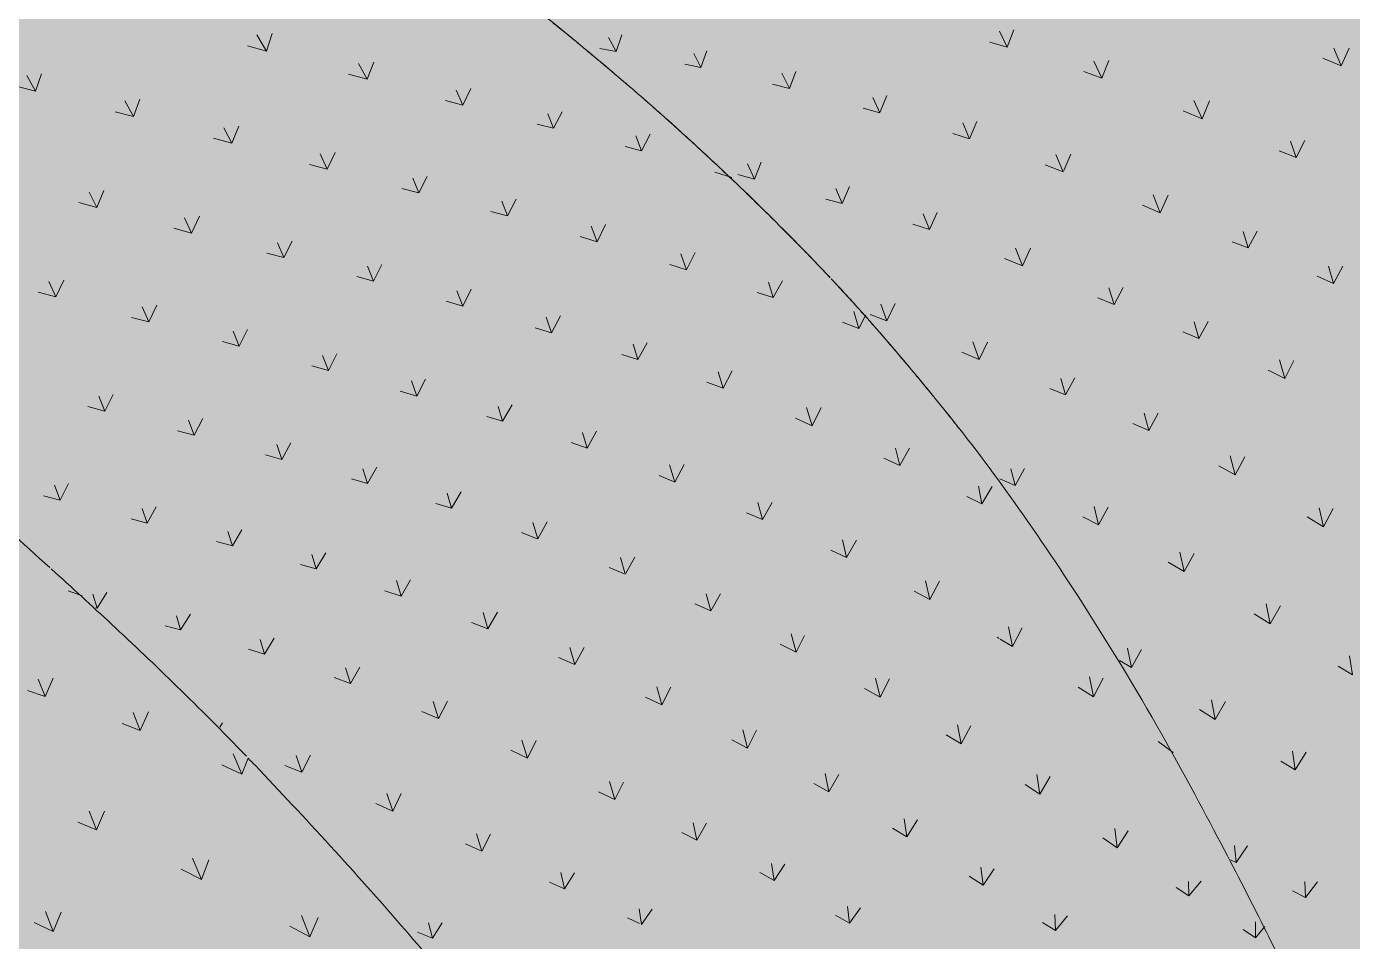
# Model space of a CAD drawing. Header units: millimetres. Extents: x 15878 to 679837, y -72324 to 391440.
# Drawn here: x 452653 to 456126, y 54394 to 56791 of the extents above; entities that cross this region are included whole.
import ezdxf

# ---------------------------------------------------------------- set-up
doc = ezdxf.new("R2010")
doc.units = ezdxf.units.MM
for name, color, linetype, lineweight in [('A-DETL-GENF', 92, 'Continuous', 5), ('A-FLOR', 192, 'Continuous', 5), ('A-FLOR-PATT', 8, 'Continuous', 5)]:
    doc.layers.add(name, color=color, linetype=linetype, lineweight=lineweight)

# ---------------------------------------------------------------- blocks, each defined once
blk = doc.blocks.new('FP_1041-E_V_A_ Plan')
at = {"layer": 'A-FLOR-PATT'}
for p, q in [((105002.3, 55299.5), (104965.3, 55312.3)), ((104904.9, 55036), (104887, 55081)), ((104904.9, 55036), (104926, 55084.1)), ((104904.9, 55036), (104858.7, 55051.4)), ((105154.3, 54947), (105135.9, 54994)), ((105154.3, 54947), (105175.9, 54995.5)), ((105154.3, 54947), (105106.7, 54965.1)), ((105420.1, 54832.2), (105368.3, 54856.6)), ((105420.1, 54832.2), (105397.7, 54885.5)), ((105420.1, 54832.2), (105436.7, 54874.5)), ((105039.2, 54686.6), (105020, 54735.6)), ((105039.2, 54686.6), (105060.6, 54735.8)), ((105039.2, 54686.6), (104990.5, 54706.8)), ((105314.3, 54556.2), (105290.7, 54612)), ((105314.3, 54556.2), (105261, 54583.3)), ((105314.3, 54556.2), (105334.2, 54608.1)), ((104926.3, 54420.6), (104905.5, 54472.5)), ((104926.3, 54420.6), (104947.3, 54470.9)), ((104926.3, 54420.6), (104875.8, 54443.8)), ((105598.3, 54406.4), (105576.8, 54462)), ((105598.3, 54406.4), (105620.4, 54457)), ((105598.3, 54406.4), (105546.1, 54434.1))]:
    blk.add_line(p, q, dxfattribs=at)
blk = doc.blocks.new('FP_1063-E_V_A_ Plan')
at = {"layer": 'A-FLOR-PATT'}
for p, q in [((105485.1, 56725.9), (105460, 56768.5)), ((105485.1, 56725.9), (105500, 56772.1)), ((105485.1, 56725.9), (105434.9, 56739.9)), ((105748.2, 56652.5), (105726.3, 56693.8)), ((105748.2, 56652.5), (105766, 56697.4)), ((104879.9, 56621.6), (104857.1, 56662.1)), ((104879.9, 56621.6), (104895.2, 56667.1)), ((105748.2, 56652.5), (105699.6, 56665.9)), ((104879.9, 56621.6), (104832.4, 56633.4)), ((105999.7, 56584.4), (105981.4, 56623.9)), ((105999.7, 56584.4), (106020.2, 56628)), ((105136.8, 56554.6), (105114, 56595.8)), ((105136.8, 56554.6), (105153.2, 56599.9)), ((105999.7, 56584.4), (105953.5, 56596.6)), ((105136.8, 56554.6), (105088.3, 56567.5)), ((106237.1, 56524.1), (106222.3, 56561.9)), ((106237.1, 56524.1), (106259.9, 56566.7)), ((105393.8, 56484.8), (105372.9, 56525.6)), ((105393.8, 56484.8), (105412.2, 56529.4)), ((106237.1, 56524.1), (106193.6, 56534.9)), ((105393.8, 56484.8), (105345.9, 56497.9)), ((106467.6, 56465), (106452.9, 56504)), ((106467.6, 56465), (106490.1, 56508.7)), ((105644.2, 56417), (105625.8, 56456.7)), ((105644.2, 56417), (105664.6, 56460.7)), ((106467.6, 56465), (106424.2, 56476.7)), ((105644.2, 56417), (105597.9, 56429.4)), ((105883.9, 56354.7), (105868.4, 56393)), ((105883.9, 56354.7), (105906.2, 56397.6)), ((106703.6, 56395), (106659.1, 56408.9)), ((106703.6, 56395), (106703.4, 56395.5)), ((106703.6, 56395), (106703.8, 56395.2)), ((105040, 56316.9), (105020.2, 56357)), ((105040, 56316.9), (105059.1, 56361)), ((105883.9, 56354.7), (105839.8, 56365.9)), ((105040, 56316.9), (104993, 56329.4)), ((106116.3, 56294.5), (106101.4, 56333.5)), ((106116.3, 56294.5), (106138.7, 56338.1)), ((105288.6, 56249.7), (105270.3, 56289.6)), ((105288.6, 56249.7), (105309, 56293.6)), ((106116.3, 56294.5), (106072.8, 56306.1)), ((105288.6, 56249.7), (105242.4, 56262.2)), ((106351.3, 56226.8), (106335.3, 56268)), ((106351.3, 56226.8), (106373, 56271.8)), ((105530.3, 56185.5), (105514.1, 56224.4)), ((105530.3, 56185.5), (105552.1, 56228.8)), ((106351.3, 56226.8), (106307, 56240.2)), ((105530.3, 56185.5), (105485.7, 56197.2)), ((106585.4, 56153.7), (106570.7, 56195.2)), ((106585.4, 56153.7), (106608.2, 56198.5)), ((105764.9, 56124), (105749.7, 56163)), ((105764.9, 56124), (105787.1, 56167.6)), ((106585.4, 56153.7), (106542, 56167.5)), ((104933.1, 56082.5), (104914.9, 56122.4)), ((104933.1, 56082.5), (104953.6, 56126.4)), ((105764.9, 56124), (105721.2, 56135.7)), ((105999.2, 56058.3), (106021.1, 56102.8)), ((106812.1, 56080.5), (106799.8, 56121.3)), ((106812.1, 56080.5), (106836.7, 56124.6)), ((104933.1, 56082.5), (104886.9, 56095)), ((105999.2, 56058.3), (105955.2, 56071)), ((105999.2, 56058.3), (105983.6, 56098.7)), ((106812.1, 56080.5), (106770.2, 56094.2)), ((105176.4, 56016.7), (105159.5, 56056.2)), ((105176.4, 56016.7), (105197.7, 56060.4)), ((107037, 55999.4), (107023.5, 56044.1)), ((107037, 55999.4), (107055.1, 56035.1)), ((105176.4, 56016.7), (105131.2, 56028.8)), ((106231.8, 55988.5), (106188.6, 56001.7)), ((106231.8, 55988.5), (106217.5, 56029.2)), ((106231.8, 55988.5), (106254.9, 56032.8)), ((107037, 55999.4), (106994, 56016.4)), ((105413.3, 55953.5), (105369.3, 55965.3)), ((105413.3, 55953.5), (105397.7, 55992.7)), ((105413.3, 55953.5), (105435.3, 55997.2)), ((105647.3, 55889.3), (105632, 55929.1)), ((105647.3, 55889.3), (105669.5, 55933.4)), ((106457.8, 55918.8), (106416, 55931.7)), ((106457.8, 55918.8), (106445.6, 55958.7)), ((106457.8, 55918.8), (106482.4, 55962.2)), ((105647.3, 55889.3), (105603.5, 55901.6)), ((105878.5, 55822.8), (105864.4, 55862.6)), ((105878.5, 55822.8), (105901.7, 55866.5)), ((106680.9, 55843.5), (106668.1, 55886.2)), ((106680.9, 55843.5), (106705.1, 55888.6)), ((105061.6, 55783.2), (105083.2, 55827)), ((105878.5, 55822.8), (105835.5, 55835.3)), ((106680.9, 55843.5), (106638.5, 55859.1)), ((105061.6, 55783.2), (105017.1, 55795.1)), ((105061.6, 55783.2), (105045.4, 55822.7)), ((106103.6, 55756.5), (106091.5, 55795.6)), ((106103.6, 55756.5), (106128.3, 55799.4)), ((106914.7, 55745.1), (106899.6, 55792.9)), ((106914.7, 55745.1), (106937.7, 55792.8)), ((105295.6, 55719.9), (105280.5, 55759.2)), ((105295.6, 55719.9), (105317.9, 55763.6)), ((106103.6, 55756.5), (106061.9, 55768.8)), ((106914.7, 55745.1), (106870.4, 55764.9)), ((105295.6, 55719.9), (105252, 55731.8)), ((106325.1, 55686.6), (106313, 55727.5)), ((106325.1, 55686.6), (106349.8, 55730.5)), ((105525.3, 55656.6), (105511.7, 55695.6)), ((105525.3, 55656.6), (105548.8, 55699.8)), ((106325.1, 55686.6), (106283.2, 55700.8)), ((107143.9, 55640.9), (107132.5, 55686.6)), ((107143.9, 55640.9), (107169.7, 55686.5)), ((105525.3, 55656.6), (105482.6, 55668.5)), ((107143.9, 55640.9), (107102.2, 55659.8)), ((105749.5, 55593.7), (105737.6, 55632.1)), ((105749.5, 55593.7), (105774.3, 55636.1)), ((106555.1, 55597.4), (106540.9, 55642.9)), ((106555.1, 55597.4), (106578.7, 55643.7)), ((104944.1, 55550.2), (104929.2, 55589.1)), ((104944.1, 55550.2), (104966.5, 55593.6)), ((105749.5, 55593.7), (105708, 55605.5)), ((106555.1, 55597.4), (106513.6, 55614.7)), ((107359.3, 55540.5), (107350, 55586.4)), ((107359.3, 55540.5), (107386, 55586.2)), ((104944.1, 55550.2), (104900.7, 55561.7)), ((105969.8, 55528.7), (105958.2, 55568.1)), ((105969.8, 55528.7), (105994.9, 55571.5)), ((107359.3, 55540.5), (107319.4, 55559.8)), ((105172.4, 55489.9), (105159.1, 55528)), ((105172.4, 55489.9), (105196.1, 55532.6)), ((105969.8, 55528.7), (105928.3, 55541.6)), ((106784.5, 55498.9), (106742.4, 55517.1)), ((106784.5, 55498.9), (106772.5, 55543.7)), ((106784.5, 55498.9), (106809.9, 55543.9)), ((105172.4, 55489.9), (105130, 55501.1)), ((106196, 55448.5), (106182.7, 55491.7)), ((106196, 55448.5), (106220.2, 55493.2)), ((105395.5, 55430.5), (105383.8, 55468)), ((105395.5, 55430.5), (105420.4, 55472.4)), ((106194.4, 55449.1), (106153, 55464.9)), ((107004.5, 55400.2), (106993.9, 55445.7)), ((107004.5, 55400.2), (107030.3, 55445.6)), ((105395.5, 55430.5), (105354.1, 55441.6)), ((105614.7, 55369.9), (105640.1, 55411.8)), ((107004.5, 55400.2), (106963.6, 55419.3)), ((105614.7, 55369.9), (105573.6, 55381.8)), ((105614.7, 55369.9), (105603.6, 55407.9)), ((106424.8, 55356.4), (106382.3, 55373.9)), ((106423.9, 55359.6), (106412.4, 55400.2)), ((106425.1, 55357), (106449.8, 55400.8)), ((105837.4, 55298.3), (105825.1, 55339.2)), ((105837.4, 55298.3), (105862.2, 55341.5)), ((107222.9, 55289.9), (107211.5, 55339)), ((105041.7, 55266.8), (105066.7, 55308.1)), ((105837.4, 55298.3), (105795.1, 55312.9)), ((106648.9, 55259.8), (106637, 55304.9)), ((106648.9, 55259.8), (106673.9, 55304.9)), ((107222.9, 55289.9), (107181.9, 55311.7)), ((107222.9, 55289.9), (107247.7, 55337.7)), ((105041.7, 55266.8), (105030.1, 55303.4)), ((106648.9, 55259.8), (106607, 55278.5)), ((105041.7, 55266.8), (105037.1, 55268)), ((105259.9, 55210.4), (105249.2, 55247)), ((105259.9, 55210.4), (105285.6, 55251.3)), ((106064.8, 55213.3), (106052.3, 55255.9)), ((106064.8, 55213.3), (106089.7, 55256.9)), ((105259.9, 55210.4), (105219.1, 55221.2)), ((106064.8, 55213.3), (106022.2, 55229.9)), ((106872.2, 55151.9), (106859.7, 55200.2)), ((107439.4, 55167.1), (107428.5, 55218.4)), ((107439.4, 55167.1), (107464.3, 55215.9)), ((105479.4, 55146.8), (105468, 55185.4)), ((105479.4, 55146.8), (105504.8, 55188.5)), ((106872.2, 55151.9), (106830.4, 55173.1)), ((106872.2, 55151.9), (106894.3, 55195.1)), ((107404.7, 55187.6), (107399.2, 55190.8)), ((107439.4, 55167.1), (107407, 55186.2)), ((105479.4, 55146.8), (105437.8, 55159.7)), ((106292.6, 55119.2), (106249.8, 55137.7)), ((106292.6, 55119.2), (106279.5, 55163.9)), ((106292.6, 55119.2), (106316.8, 55164.1)), ((105704.7, 55069.6), (105692.2, 55110.7)), ((105704.7, 55069.6), (105729.6, 55112.3)), ((105704.7, 55069.6), (105662.1, 55085.1)), ((106520.9, 55013.5), (106507.3, 55061)), ((107092.3, 55034.2), (107080.7, 55083.9)), ((107092.3, 55034.2), (107116.8, 55082)), ((107651.1, 55034.8), (107641.3, 55087.6)), ((107651.1, 55034.8), (107676.7, 55083.8)), ((106520.9, 55013.5), (106478.2, 55034.1)), ((106520.9, 55013.5), (106544.3, 55060.2)), ((107092.3, 55034.2), (107051.6, 55056.8)), ((107651.1, 55034.8), (107611.7, 55060.4)), ((105935.5, 54978.4), (105891.8, 54996.6)), ((105935.5, 54978.4), (105921.3, 55022.8)), ((105935.5, 54978.4), (105959, 55023.1)), ((105362.4, 54955), (105369.5, 54966.9)), ((107304.6, 54911.4), (107294.9, 54961.4)), ((107304.6, 54911.4), (107330.3, 54958.6)), ((106744.9, 54900.4), (106703.6, 54921.8)), ((106744.9, 54900.4), (106732.6, 54948.7)), ((106744.9, 54900.4), (106768.9, 54947.2)), ((107304.6, 54911.4), (107265.3, 54934.9)), ((106169, 54874.6), (106125.3, 54894.8)), ((106169, 54874.6), (106154.1, 54921.5)), ((106169, 54874.6), (106191.5, 54920.9)), ((107860, 54889.2), (107821, 54917.7)), ((107860, 54889.2), (107859.9, 54889.9)), ((107860, 54889.2), (107860.2, 54889.5)), ((105577.7, 54837.5), (105533.3, 54855.4)), ((105577.7, 54837.5), (105562.5, 54881.4)), ((105577.7, 54837.5), (105600.5, 54881.9)), ((106958.2, 54786.4), (106948.6, 54833.7)), ((106958.2, 54786.4), (106984, 54831.8)), ((107511.2, 54779.6), (107502.8, 54831)), ((107511.2, 54779.6), (107538, 54826.5)), ((106397.1, 54765.8), (106355.1, 54786.2)), ((106397.1, 54765.8), (106383.9, 54812.7)), ((106397.1, 54765.8), (106420.5, 54811.7)), ((106958.2, 54786.4), (106919, 54807.9)), ((107511.2, 54779.6), (107472.7, 54805.3)), ((105816.3, 54735.5), (105771.7, 54755.2)), ((105816.3, 54735.5), (105800.1, 54781.8)), ((105816.3, 54735.5), (105838, 54781.4)), ((107162.9, 54668), (107155.2, 54715.7)), ((106611.9, 54659.8), (106572.8, 54679.4)), ((106611.9, 54659.8), (106602.4, 54704.7)), ((106611.9, 54659.8), (106637.7, 54703.6)), ((107162.9, 54668), (107124.9, 54690.9)), ((107162.9, 54668), (107190.1, 54712.5)), ((107713.5, 54639.3), (107707.2, 54689.6)), ((107713.5, 54639.3), (107742, 54684)), ((106048.9, 54630.3), (106006.2, 54649.8)), ((106048.9, 54630.3), (106034.7, 54676.1)), ((106048.9, 54630.3), (106071.7, 54675.4)), ((107713.5, 54639.3), (107676.3, 54665.4)), ((106265.8, 54531.8), (106256, 54574.4)), ((106814.9, 54554.2), (106777.4, 54574.4)), ((106814.9, 54554.2), (106807.8, 54598.4)), ((106814.9, 54554.2), (106842.5, 54596.4)), ((107362.7, 54541.6), (107356.8, 54588.7)), ((107362.7, 54541.6), (107391.5, 54584.2)), ((106265.8, 54531.8), (106226.5, 54549.5)), ((106265.8, 54531.8), (106291.5, 54574)), ((107362.7, 54541.6), (107325.8, 54565.3)), ((107901.5, 54513.9), (107900.2, 54550.9)), ((107901.5, 54513.9), (107933.4, 54552.4)), ((107901.5, 54513.9), (107867.8, 54535.3)), ((106467.4, 54438.4), (106460.9, 54479.2)), ((106467.4, 54438.4), (106495.4, 54478.4)), ((107012.2, 54442), (107006.8, 54486)), ((107012.2, 54442), (107041.2, 54482.6)), ((105919.6, 54402.3), (105909.6, 54442.8)), ((105919.6, 54402.3), (105945.1, 54443.1)), ((106461.8, 54441.1), (106430.3, 54456)), ((107012.2, 54442), (106975.6, 54463.4)), ((107552.2, 54422.9), (107517.8, 54443.7)), ((107552.2, 54422.9), (107549.9, 54464.7)), ((107552.2, 54422.9), (107583.5, 54460.9)), ((108076.1, 54403.9), (108075.9, 54445.6)), ((105919.6, 54402.3), (105880.2, 54418.4)), ((108076.1, 54403.9), (108043.5, 54425.1)), ((108076.1, 54403.9), (108100.8, 54433.1))]:
    blk.add_line(p, q, dxfattribs=at)
blk = doc.blocks.new('FP_1066-E_V_A_ Plan')
at = {"layer": 'A-FLOR-PATT'}
for p, q in [((106400.6, 56725), (106415.4, 56768.8)), ((107425, 56736.7), (107405.3, 56778)), ((107425, 56736.7), (107442.7, 56781.9)), ((106400.6, 56725), (106358.1, 56733.2)), ((106400.6, 56725), (106380.9, 56761.8)), ((107425, 56736.7), (107379.6, 56750)), ((108300, 56687.8), (108281.2, 56734)), ((108300, 56687.8), (108321, 56733.5)), ((106622.4, 56683.4), (106604.2, 56720.1)), ((106622.4, 56683.4), (106638.6, 56727.1)), ((107673.6, 56655.4), (107652.7, 56700)), ((107673.6, 56655.4), (107691.9, 56701.4)), ((108300, 56687.8), (108252.7, 56707.3)), ((106622.4, 56683.4), (106580.6, 56691.6)), ((106855.4, 56628.3), (106835.4, 56668)), ((106855.4, 56628.3), (106872, 56672.9)), ((107673.6, 56655.4), (107625.9, 56672.5)), ((106855.4, 56628.3), (106810.7, 56639.9)), ((107091.8, 56564.8), (107073.3, 56604.9)), ((107092.7, 56567.1), (107109.7, 56609.5)), ((107935.8, 56549.1), (107914.5, 56597)), ((107935.8, 56549.1), (107955.2, 56595.8)), ((107091.8, 56564.8), (107047.9, 56576.9)), ((107935.8, 56549.1), (107886.5, 56570.1)), ((107327, 56496.7), (107308.9, 56537.9)), ((107327, 56496.7), (107346, 56541.5)), ((107327, 56496.7), (107282.6, 56510.2)), ((108182.1, 56447.4), (108167.4, 56490.4)), ((108182.1, 56447.4), (108204.9, 56492.1)), ((107572.4, 56409.9), (107552.5, 56455.7)), ((107574.1, 56413.8), (107591.8, 56456)), ((108182.1, 56447.4), (108138.3, 56464.7)), ((106763.4, 56390.7), (106744.9, 56430.6)), ((106763.4, 56390.7), (106781, 56435.3)), ((107572.4, 56409.9), (107525, 56428.6)), ((106763.4, 56390.7), (106719.7, 56402.6)), ((106993.4, 56326.7), (106976.5, 56366.7)), ((106993.4, 56326.7), (107012.3, 56371.2)), ((107825.9, 56303), (107808.2, 56349.3)), ((107825.9, 56303), (107847.3, 56348.8)), ((106993.4, 56326.7), (106950.7, 56338.7)), ((107825.9, 56303), (107779.6, 56322.5)), ((107221.5, 56258.6), (107205, 56300.1)), ((107221.5, 56258.6), (107241.8, 56303.1)), ((107221.5, 56258.6), (107178, 56272.7)), ((108056.6, 56210.7), (108043.9, 56253.6)), ((108056.6, 56210.7), (108080.6, 56254.9)), ((107465.7, 56163.4), (107447, 56210.2)), ((107465.7, 56163.4), (107486.2, 56209.6)), ((108056.6, 56210.7), (108014.8, 56227)), ((107465.7, 56163.4), (107418.8, 56183.3)), ((108280.6, 56117.1), (108267.4, 56163)), ((108280.6, 56117.1), (108304.6, 56162.9)), ((107705.8, 56062.4), (107691.7, 56106.4)), ((107705.8, 56062.4), (107729, 56107.2)), ((108280.6, 56117.1), (108237.9, 56136.3)), ((107705.8, 56062.4), (107662.8, 56079.9)), ((107110.4, 56019.9), (107066.6, 56036.1)), ((107110.4, 56019.9), (107094.3, 56063.1)), ((107110.4, 56019.9), (107131.5, 56064.9)), ((107927.1, 55973.7), (107915.2, 56017.2)), ((107927.1, 55973.7), (107951.6, 56018.3)), ((107352.1, 55918.2), (107335.6, 55964.4)), ((107352.1, 55918.2), (107374, 55964)), ((107927.1, 55973.7), (107885.9, 55990.7)), ((107352.1, 55918.2), (107307, 55937.7)), ((108152.7, 55868.8), (108139.1, 55917.3)), ((108152.7, 55868.8), (108176.8, 55915.8)), ((107578.1, 55825.7), (107566.3, 55868.6)), ((107578.1, 55825.7), (107602.5, 55870)), ((108152.7, 55868.8), (108109.5, 55890.6)), ((107578.1, 55825.7), (107537.1, 55842.1)), ((107796.4, 55732.2), (107784.4, 55777.9)), ((107796.4, 55732.2), (107820.9, 55777.9)), ((107796.4, 55732.2), (107754.9, 55751.2)), ((108023.1, 55616.3), (108009.9, 55666.4)), ((108023.1, 55616.3), (108047.6, 55663.8)), ((107446.1, 55588.6), (107435.3, 55632.1)), ((107446.1, 55588.6), (107471, 55633.3)), ((108023.1, 55616.3), (107980, 55639.7)), ((107446.1, 55588.6), (107405.9, 55605.6)), ((107664.9, 55485.4), (107652.9, 55533.1)), ((107664.9, 55485.4), (107689.7, 55532)), ((108254.3, 55479.8), (108242.4, 55529.5)), ((108254.3, 55479.8), (108279.8, 55527.8)), ((107664.9, 55485.4), (107623.2, 55506.4)), ((108254.3, 55479.8), (108211, 55506.5)), ((107889.5, 55363), (107877.5, 55413.7)), ((107889.5, 55363), (107914.9, 55410.4)), ((107889.5, 55363), (107847.2, 55387.2)), ((108114.7, 55226.4), (108103.8, 55278.3)), ((108114.7, 55226.4), (108141.3, 55273.6)), ((108114.7, 55226.4), (108072.8, 55252.6)), ((107750.8, 55111.8), (107719.7, 55130.2)), ((107750.8, 55111.8), (107740.2, 55162.3)), ((107750.8, 55111.8), (107777.2, 55158.7)), ((108330, 55092.2), (108322.1, 55142.2)), ((108330, 55092.2), (108292.9, 55115)), ((107970.4, 54975.2), (107960.7, 55027)), ((107970.4, 54975.2), (107929.5, 55001.3)), ((107970.4, 54975.2), (107997.6, 55022.4)), ((108180, 54843.3), (108173.1, 54892.5)), ((108180, 54843.3), (108208.3, 54889.8)), ((108180, 54843.3), (108142.1, 54866.3)), ((108025.6, 54600.5), (108021.2, 54645.7)), ((108025.6, 54600.5), (108055.1, 54644.9)), ((108025.6, 54600.5), (108010.8, 54608.3)), ((108206.9, 54509), (108204.8, 54551.2)), ((108206.9, 54509), (108238, 54550.7)), ((108206.9, 54509), (108173, 54526.8))]:
    blk.add_line(p, q, dxfattribs=at)

msp = doc.modelspace()

# ---------------------------------------------------------------- hatches: boundary and pattern name
at = {"layer": 'A-DETL-GENF'}
h = msp.add_hatch(dxfattribs=at)
h.set_pattern_fill('FP_3711', color=8, style=0, pattern_type=2)
h.set_pattern_definition([(45, (347796.4, 0), (6e-14, 898.0256), [635, -635]), (45, (347628.05, 168.4), (6e-14, 898.0256), [635, -635]), (45, (347459.7, 336.75), (6e-14, 898.0256), [635, -635]), (135, (347459.7, 449), (-898.0256, 6e-14), [635, -635]), (135, (347628.05, 617.4), (-898.0256, 6e-14), [635, -635]), (135, (347796.4, 785.8), (-898.0256, 6e-14), [635, -635])])
h.paths.add_polyline_path([(470731.3, -32952.9), (472422.9, -32952.9), (472422.9, 72418.5), (450127.6, 65063.8), (449608.8, 64861.8), (449243, 64705.3), (449007.3, 64599.2), (448609.5, 64404.3), (448285.6, 64234.4), (447768.9, 63936.8), (447573.2, 63818.2), (447147.4, 63539.2), (446828.8, 63316.1), (446573.5, 63128.2), (446127.7, 62773.3), (445922.6, 62601.2), (445644.1, 62355.1), (445235.3, 61965.1), (444960.8, 61685.3), (444683.8, 61385.6), (444419.1, 61081.5), (444246.9, 60874.9), (443947.9, 60490.9), (443745.4, 60215.5), (443436.6, 59762.2), (443265.8, 59494.8), (443110.6, 59240.9), (442882.6, 58837.9), (442720.2, 58532.6), (442465.7, 58004.9), (442338.8, 57721.1), (442216, 57429.6), (442015, 56895.9), (441935.7, 56671), (441935.7, 48907.7), (441851, 48907.7), (441851, 39485.5), (442546.2, 39512), (443366.4, 39495.4), (443696.1, 39504.4), (443946.5, 39496.7), (444137.5, 39476.3), (444610.8, 39470.9), (445037.9, 39431.8), (445736, 39352.8), (446007.9, 39308.2), (446895.9, 39209.8), (447642.3, 39151.4), (448139.3, 39103.8), (448503.2, 39090), (448980.1, 39083.3), (449158.7, 39088.9), (449425.8, 39109.1), (449998.2, 39229.7), (450413.6, 39370.4), (450737.5, 39525.2), (451374.9, 39982.4), (451762.9, 40343.8), (452055.8, 40644.8), (452156.1, 40761.7), (452341, 41006), (452583.1, 41324.8), (452773.2, 41598.4), (453108.6, 42174.7), (453841.2, 43425.6), (453900.5, 43527.3), (454226.3, 44009.8), (454620.7, 44526.3), (454843, 44796.3), (455027.1, 45007.5), (455846.2, 45821.2), (456578.3, 46390.3), (456696.3, 46473.8), (457052.7, 46715), (457278.4, 46852.9), (457842.3, 47168.8), (458058.9, 47275.4), (458407.4, 47419.5), (458672.2, 47529.9), (459047.5, 47673.9), (459506.2, 47823.2), (459999.4, 47966.1), (460976.4, 48247.9), (461363.1, 48370.2), (461911.2, 48549.2), (462057.3, 48601.1), (462449.2, 48752.2), (463513.1, 49253.4), (463943.1, 49477.9), (464335.4, 49696.8), (464938.7, 50046), (465249, 50245.1), (465395.6, 50347.6), (465749.2, 50580.6), (466388, 51021.2), (467139.9, 51564.5), (467800.2, 52055.6), (468534.9, 52605.4), (469435.7, 51412.3), (467961.3, 50306.1), (467503.4, 49974.1), (467038.3, 49648.5), (466935.1, 49574), (466609.3, 49351), (466224.1, 49095.5), (465378.9, 48570.5), (464928.3, 48308.2), (464518.8, 48084.5), (464007.6, 47823.9), (463676.7, 47669), (463448.6, 47561.1), (463222.7, 47454.3), (462424.9, 47142.3), (461272.6, 46775.4), (459780.9, 46333.7), (459289.4, 46162), (458969.7, 46041.5), (458833.6, 45982.1), (458560.3, 45839.5), (458395.2, 45761.9), (458066, 45575.8), (457780.8, 45398.5), (457656.7, 45313.3), (457261.8, 45031.8), (456961.1, 44788.6), (456487.3, 44354.6), (456028.8, 43856.6), (455416.3, 43065.1), (454927.2, 42316.5), (454404.6, 41419.1), (454181.5, 41039.1), (453873.5, 40555.1), (453453.2, 39989.1), (453218.4, 39697.2), (453037.9, 39498.5), (452735.3, 39211.7), (452476.4, 38957.9), (452071.5, 38635.7), (451716.2, 38390.2), (451238.1, 38117.8), (450780.1, 37916.1), (450410.4, 37792.4), (449931, 37675.2), (449529.9, 37616.4), (449175.9, 37589.1), (448354.6, 37593.9), (448197.5, 37601.9), (447097.7, 37686.4), (444866.6, 37940.7), (444473.7, 37976), (444246.9, 37988.8), (443921.2, 38000.1), (443330.6, 38011.5), (442572.8, 38005.9), (441851, 37984.9), (441851, 31007.5), (440451, 31007.5), (440455.3, 4653.3), (441260.5, 4669.2), (441798.8, 4693.4), (442334.3, 4729), (442898.4, 4779), (443441.2, 4839.4), (443982.9, 4911.6), (444520.1, 4995.1), (445061.9, 5091.6), (445594.1, 5198.4), (446131.5, 5318.4), (446654.8, 5447.4), (447164.8, 5584.7), (447684.6, 5736.7), (448172.9, 5890.6), (448691.6, 6066.3), (449192.8, 6248.3), (449699.4, 6444.6), (450193.6, 6648.5), (450437.2, 6746.7), (451031.1, 5375.9), (450267.2, 5056.8), (449745.6, 4853.8), (449212.3, 4659.4), (448687.2, 4480.5), (448152.1, 4310.8), (447612.2, 4152.1), (447056.9, 4001.9), (446511.2, 3866.9), (445960.1, 3743), (445408.6, 3631.4), (444855.5, 3531.7), (444314.6, 3445.9), (443740.4, 3367.4), (443181, 3303.3), (442631.2, 3252), (442057.4, 3210.9), (441505.5, 3183.2), (440931.8, 3166.7), (440321.9, 3161.5), (414788.5, 3157.5), (414786, -8479.8), (405943.8, -8310.5), (400000.4, -9297.7), (399575.3, -9399), (399293.7, -9479.6), (399012.1, -9572.2), (398740.1, -9673.5), (398483.4, -9780.1), (398204.2, -9908.9), (397995.2, -10014.3), (397745, -10151.5), (397497.3, -10299.9), (397229.2, -10475.8), (396479.5, -10988.6), (396245.9, -11136.9), (395831.6, -11385), (395497.1, -11572.3), (395075.7, -11792), (394688.2, -11979.1), (394299.8, -12152.8), (393900, -12317.7), (393503.4, -12467.8), (393091.5, -12609.9), (392684.7, -12737), (392271.1, -12853), (391852.1, -12957.3), (391438.9, -13047.5), (391065.4, -13118.4), (390659.7, -13184), (390265.9, -13236.7), (389781.6, -13286), (389371.2, -13315.4), (388906.8, -13334.5), (388552, -13339.7), (388026.1, -13330.3), (387609.8, -13309.8), (387177.1, -13275.9), (386903.1, -13248.9), (386403, -13183), (385926.3, -13104.2), (385623.5, -13044.4), (384774.1, -12782.6), (384138.4, -12571.7), (383532.7, -12357.8), (382929, -12131.8), (382340.9, -11899.1), (381731.2, -11644.4), (381142.5, -11385.3), (380838.3, -11247.8), (381048.4, -10794.1), (380666.3, -10614.8), (380371.6, -10491.5), (380049, -10372), (379748.2, -10274.1), (379454.2, -10190.8), (379136.5, -10114), (378875.1, -10060.7), (378527.9, -10004.1), (378209.2, -9965.5), (378012.3, -9946.8), (377688.9, -9928.7), (377328.7, -9924.1), (376989.7, -9934.2), (376682.2, -9955.4), (376456.9, -9977.2), (376144.5, -10019.7), (375833.9, -10074.4), (375525.7, -10141.2), (375214.5, -10221.6), (374899.5, -10316.8), (374587.4, -10425.1), (374209.1, -10576.7), (373973.5, -10681.5), (373672.7, -10829.5), (373376.7, -10990.7), (373085.8, -11165.2), (372848, -11320.2), (372673.8, -11440.1), (372421.1, -11628.9), (372176, -11827.3), (371885.8, -12085.3), (371637.4, -12326.1), (371396.6, -12580.4), (371278.2, -12711.6), (371076, -12953.7), (370883.5, -13203.4), (370700.9, -13460.5), (370528.3, -13724.5), (370366.2, -13995), (370214.8, -14271.6), (370062.1, -14580), (369710.5, -15352.1), (369541.8, -15737.6), (369238.1, -16478), (369062.3, -16926.6), (368799.2, -17645.8), (368541.6, -18404.6), (368427.9, -18754.5), (368193.2, -19539.8), (368018.1, -20174.2), (367863.3, -20780.8), (367713.6, -21420.5), (367557.9, -22157.4), (367488.6, -22506.7), (367375.5, -23141.8), (367274.9, -23778.9), (367187, -24417.9), (367111.6, -25058.6), (367049, -25700.5), (366997.8, -26362.9), (366961.7, -26987.6), (366937.1, -27632.2), (366925.2, -28277.1), (366926, -28922.1), (366943.3, -29657.9), (366967.9, -30245), (367009.7, -30915.8), (367056.6, -31498.3), (367120.9, -32140.2), (367222.1, -32952.9), (470674.9, -32952.9)], flags=0)
h.paths.add_polyline_path([(367915.3, -28878.3), (367856.8, -28872.5), (367780.6, -28844.8), (367748.7, -28827.7), (367703.2, -28790.4), (367665.9, -28745), (367638.2, -28693.1), (367621.1, -28636.8), (367615.3, -28578.3), (367621.1, -28519.8), (367638.2, -28463.5), (367665.9, -28411.6), (367703.2, -28366.2), (367748.7, -28328.9), (367800.5, -28301.1), (367856.8, -28284.1), (367915.3, -28278.3), (367973.9, -28284.1), (368030.1, -28301.1), (368082, -28328.9), (368127.5, -28366.2), (368164.8, -28411.6), (368199.1, -28485.3), (368209.6, -28519.8), (368215.3, -28578.3), (368209.6, -28636.8), (368192.5, -28693.1), (368164.8, -28745), (368127.5, -28790.4), (368082, -28827.7), (368030.1, -28855.5), (367973.9, -28872.5)], flags=0)
h.paths.add_polyline_path([(359718.7, -15476.7), (359902.5, -14933), (360130.2, -14297.2), (360369.3, -13665.6), (360619.7, -13038.4), (360881.4, -12415.7), (361284.6, -11506.1), (362031, -9822.6), (362354, -9083.4), (363100, -7325.7), (363657.2, -5979.1), (364083.2, -4930.2), (364742.1, -3260.3), (365148, -2210.4), (365836.6, -371.2), (366351.9, 1045.2), (366762.7, 2201.2), (367169.2, 3370.3), (367644.4, 4776.1), (368235.5, 6586.8), (368651, 7898.1), (368997.5, 9017.2), (369424.1, 10438.5), (369838.6, 11863.4), (370336.3, 13644.3), (370527.5, 14350), (370802.2, 15411.5), (371065, 16475.9), (371315.8, 17543.3), (371554.6, 18613.4), (371797.3, 19766.6), (371995.9, 20761.4), (372198.4, 21838.9), (372388.7, 22918.7), (372566.9, 24000.6), (372732.9, 25084.4), (372886.7, 26169.9), (373028.2, 27257.2), (373157.5, 28346), (373274.6, 29436.1), (373379.3, 30527.5), (373471.8, 31620.1), (373551.9, 32713.5), (373619.8, 33807.9), (373675.3, 34902.9), (373718.5, 35998.5), (373749.4, 37094.5), (373767.9, 38190.7), (373774.1, 39287.1), (373774.1, 56046.9), (373768, 56366), (373749.2, 56691.5), (373718, 57016.1), (373674.4, 57339.2), (373618.4, 57660.4), (373550.1, 57979.2), (373469.6, 58295.1), (373377.1, 58607.8), (373272.7, 58916.6), (373120.3, 59306.3), (373028.7, 59521.2), (372851.1, 59889.8), (372739.1, 60105.3), (372577.7, 60388.6), (372405.5, 60665.5), (372222.9, 60935.6), (372030, 61198.5), (371827.2, 61453.8), (371614.8, 61701.1), (371393, 61940.1), (371162.3, 62170.4), (370922.8, 62391.7), (370675.1, 62603.7), (370384.6, 62831.4), (370105.7, 63032.3), (369791.4, 63238.8), (369608.5, 63352), (369324.9, 63512.9), (369035.3, 63662.7), (368740.2, 63801.4), (368440, 63928.6), (368135.1, 64044.2), (367826.1, 64148), (367513.2, 64239.9), (367197.1, 64319.7), (366762.7, 64407.3), (366556.9, 64442.8), (366233.7, 64485.8), (365909.1, 64516.4), (365583.6, 64534.5), (365257.6, 64540.1), (364931.6, 64533.2), (364606.1, 64513.8), (364281.6, 64482), (363958.6, 64437.7), (363570.1, 64366.5), (363240.7, 64292.1), (363003.1, 64231.1), (362690.6, 64137.9), (362382, 64032.9), (362077.5, 63916.1), (361777.9, 63787.7), (361483.3, 63647.9), (361194.3, 63496.9), (360911.3, 63335), (360634.8, 63162.3), (360246.8, 62892), (360102.6, 62785.8), (359847.7, 62582.5), (359718.7, 62471.3), (359718.7, -14933)], flags=0)
h.paths.add_polyline_path([(440459, 4670.7), (440459, 4670.8), (440487.9, 4670.7)], flags=0)
h.paths.add_polyline_path([(445550.1, 6955.1), (445550.1, 6955.2), (445567.6, 6955.1)], flags=0)
h.paths.add_polyline_path([(441659.8, 7844.8), (441659.8, 7844.8), (441695.5, 7844.8)], flags=0)
h.paths.add_polyline_path([(445954.3, 7852.2), (446002.1, 7858.9), (446002.2, 7858.9)], flags=0)
h.paths.add_polyline_path([(444526.4, 7885.7), (444526.4, 7885.7), (444545.7, 7885.7)], flags=0)
h.paths.add_polyline_path([(442050.9, 8961.1), (442050.9, 8961.1), (442089.5, 8969.3)], flags=0)
h.paths.add_polyline_path([(446918.7, 10248.2), (446918.7, 10248.2), (446941.7, 10248.2)], flags=0)
h.paths.add_polyline_path([(441560.7, 10317.6), (441560.7, 10317.6), (441567.5, 10317.6)], flags=0)
h.paths.add_polyline_path([(448179.4, 17294.2), (448179.4, 17294.2), (448164.8, 17290.1)], flags=0)
h.paths.add_polyline_path([(444640.4, 17513.2), (444640.3, 17513.2), (444546.1, 17537.5)], flags=0)
h.paths.add_polyline_path([(445902, 19721.6), (445902, 19721.6), (445837.9, 19741.8)], flags=0)
h.paths.add_polyline_path([(446874.8, 22624.1), (446874.8, 22624.1), (446888.4, 22624.1)], flags=0)
h.paths.add_polyline_path([(446036.4, 22649.7), (446036.4, 22649.7), (446059.3, 22649.7)], flags=0)
h.paths.add_polyline_path([(452472, 24875.2), (452472, 24875.3), (452502.7, 24888.9)], flags=0)
h.paths.add_polyline_path([(452849.2, 25454.3), (452849.2, 25454.3), (452870.4, 25464.3)], flags=0)
h.paths.add_polyline_path([(442054.5, 25780.5), (442054.5, 25780.5), (442069.8, 25780.5)], flags=0)
h.paths.add_polyline_path([(453548, 25834.3), (453548, 25834.3), (453617, 25846.7)], flags=0)
h.paths.add_polyline_path([(442976.7, 26709.3), (442941.6, 26752.6), (442949.8, 26742.5)], flags=0)
h.paths.add_polyline_path([(453118.5, 27076.3), (453118.5, 27076.3), (453145, 27079.9)], flags=0)
h.paths.add_polyline_path([(451021.2, 27295.6), (451021.2, 27295.7), (451038.8, 27327.4)], flags=0)
h.paths.add_polyline_path([(448928.3, 27356.1), (448938.3, 27356.1), (448967.7, 27356.1)], flags=0)
h.paths.add_polyline_path([(454116.8, 27387.8), (454116.8, 27387.8), (454128.8, 27389.9)], flags=0)
h.paths.add_polyline_path([(453594.6, 28728.5), (453594.5, 28728.4), (453536.1, 28714.4)], flags=0)
h.paths.add_polyline_path([(453964.9, 28711), (453964.9, 28711), (453981.4, 28711)], flags=0)
h.paths.add_polyline_path([(450124.3, 31541.1), (450124.3, 31541.1), (450111.6, 31550.8)], flags=0)
h.paths.add_polyline_path([(451640.4, 32917.9), (451627.7, 32926.6), (451627.6, 32926.7)], flags=0)
h.paths.add_polyline_path([(456268.4, 33394.9), (456268.4, 33395), (456343.2, 33395)], flags=0)
h.paths.add_polyline_path([(457692.1, 33508.9), (457692.1, 33509), (457712, 33513.9)], flags=0)
h.paths.add_polyline_path([(451615.7, 33775.5), (451615.6, 33775.5), (451587.7, 33788.8)], flags=0)
h.paths.add_polyline_path([(451810, 34048.6), (451809.9, 34048.7), (451786.5, 34086.9)], flags=0)
h.paths.add_polyline_path([(457726.8, 34199.6), (457726.8, 34199.6), (457823.7, 34199.6)], flags=0)
h.paths.add_polyline_path([(451918.2, 34200), (451918.2, 34200), (451898.5, 34237)], flags=0)
h.paths.add_polyline_path([(451971.1, 34273.6), (451971.1, 34273.7), (451953, 34309.9)], flags=0)
h.paths.add_polyline_path([(452073.5, 34415.9), (452073.5, 34416), (452057.3, 34450.4)], flags=0)
h.paths.add_polyline_path([(452123.1, 34484.5), (452123.1, 34484.5), (452107.6, 34518.2)], flags=0)
h.paths.add_polyline_path([(458597.8, 34623.7), (458597.9, 34623.7), (458628.4, 34623.7)], flags=0)
h.paths.add_polyline_path([(460095.9, 35733.6), (460095.9, 35733.7), (460135.9, 35741)], flags=0)
h.paths.add_polyline_path([(459877.1, 37326), (459877.1, 37326), (459903.4, 37326)], flags=0)
h.paths.add_polyline_path([(453247.2, 38507.7), (453247.2, 38507.7), (453217.3, 38551.9)], flags=0)
h.paths.add_polyline_path([(455302.2, 38615.5), (455302.2, 38615.5), (455275, 38645.8)], flags=0)
h.paths.add_polyline_path([(453488.1, 38812.9), (453488.1, 38812.9), (453472.6, 38834.5)], flags=0)
h.paths.add_polyline_path([(455660.1, 39043.6), (455660.1, 39043.6), (455635.5, 39071)], flags=0)
h.paths.add_polyline_path([(462262.7, 39118.6), (462262.7, 39118.6), (462281.3, 39118.6)], flags=0)
h.paths.add_polyline_path([(455946.9, 39380.8), (455946.9, 39380.8), (455919.2, 39411)], flags=0)
h.paths.add_polyline_path([(447873.1, 41083.3), (447873.1, 41083.3), (447873.1, 41115.1)], flags=0)
h.paths.add_polyline_path([(465176, 41210.7), (465176, 41210.7), (465194.6, 41218.2)], flags=0)
h.paths.add_polyline_path([(464016.4, 41423.8), (464014.5, 41425.2), (464014.5, 41425.2)], flags=0)
h.paths.add_polyline_path([(448355.9, 41447.5), (448355.9, 41447.5), (448304.9, 41482.9)], flags=0)
h.paths.add_polyline_path([(463071.9, 42649.6), (463063.7, 42654.3), (463063.7, 42654.2)], flags=0)
h.paths.add_polyline_path([(463599.8, 42704.8), (463599.8, 42704.8), (463617.9, 42713.7)], flags=0)
h.paths.add_polyline_path([(457196.2, 43239.3), (457196.2, 43239.3), (457214.1, 43239.3)], flags=0)
h.paths.add_polyline_path([(458198.7, 44397.6), (458198.7, 44397.6), (458198.7, 44397.6)], flags=0)
h.paths.add_polyline_path([(447021.7, 44953.6), (447021.7, 44953.6), (447033, 44954.1)], flags=0)
h.paths.add_polyline_path([(447947, 44981.3), (447947, 44981.3), (447961.9, 44981.3)], flags=0)
h.paths.add_polyline_path([(455820.8, 46126.4), (455839.1, 46126.4), (455903.5, 46126.4)], flags=0)
h.paths.add_polyline_path([(449002.2, 47731.5), (449002.2, 47731.5), (449010.4, 47738.9)], flags=0)
h.paths.add_polyline_path([(449273, 47800.5), (449273, 47800.5), (449261.1, 47800.5)], flags=0)
h.paths.add_polyline_path([(457206.3, 47890.8), (457153.4, 47906), (457153.4, 47906)], flags=0)
h.paths.add_polyline_path([(458179, 47926.3), (458179, 47926.3), (458139, 47934.5)], flags=0)
h.paths.add_polyline_path([(448445.3, 48985), (448445.4, 48985.1), (448445.2, 48985.1)], flags=0)
h.paths.add_polyline_path([(457426.5, 49918.3), (457426.5, 49918.3), (457454.4, 49918.3)], flags=0)
h.paths.add_polyline_path([(463482.8, 51252.6), (463482.8, 51252.6), (463497.2, 51278.3)], flags=0)
h.paths.add_polyline_path([(454292.3, 51713.5), (454318.3, 51720), (454292.3, 51713.5)], flags=0)
h.paths.add_polyline_path([(446070.9, 51909.6), (446070.9, 51909.6), (446095.4, 51925.4)], flags=0)
h.paths.add_polyline_path([(446070.9, 51909.6), (446070.9, 51909.6), (446095.4, 51926)], flags=0)
h.paths.add_polyline_path([(446101.7, 52263.5), (446101.7, 52263.5), (446133.8, 52279.8)], flags=0)
h.paths.add_polyline_path([(446101.7, 52263.5), (446101.7, 52263.5), (446133.8, 52280.4)], flags=0)
h.paths.add_polyline_path([(463418.2, 52783), (463418.1, 52783), (463423.3, 52790.2)], flags=0)
h.paths.add_polyline_path([(461453.1, 54268.8), (461453.1, 54268.8), (461464, 54274.9)], flags=0)
h.paths.add_polyline_path([(450332.4, 54295.1), (450332.4, 54295.1), (450338.7, 54309.6)], flags=0)
h.paths.add_polyline_path([(461243, 54995.9), (461243, 54995.9), (461253.4, 55002.4)], flags=0)
h.paths.add_polyline_path([(454372.6, 55281.7), (454372.6, 55281.7), (454398.3, 55281.7)], flags=0)
h.paths.add_polyline_path([(448005.5, 55610.9), (448005.5, 55610.9), (447973, 55625.6)], flags=0)
h.paths.add_polyline_path([(462486.7, 55699.3), (462486.6, 55699.3), (462486.7, 55729.3)], flags=0)
h.paths.add_polyline_path([(450201.7, 57337.6), (450201.7, 57337.6), (450221, 57362.4)], flags=0)
h.paths.add_polyline_path([(450048.3, 57438.6), (450048.3, 57438.6), (450050.9, 57442.8)], flags=0)
h.paths.add_polyline_path([(452761.3, 57704.9), (452761.3, 57704.9), (452768, 57714.9)], flags=0)
h.paths.add_polyline_path([(445661.1, 57834.5), (445661.1, 57834.5), (445661.1, 57862.1)], flags=0)
h.paths.add_polyline_path([(449601.5, 57977.2), (449601.5, 57977.2), (449601.5, 57998.6)], flags=0)
h.paths.add_polyline_path([(453514, 58186.4), (453514, 58186.4), (453537.8, 58203.7)], flags=0)
h.paths.add_polyline_path([(458944.7, 58567.3), (458944.7, 58567.3), (458982.8, 58574.5)], flags=0)
h.paths.add_polyline_path([(460188.1, 60091.2), (460193.9, 60093.6), (460196.2, 60094.6)], flags=0)
h.paths.add_polyline_path([(455379.2, 60389.9), (455379.2, 60389.9), (455398.9, 60422.6)], flags=0)
h.paths.add_polyline_path([(387894.7, 66075.3), (394895.2, 66075.3), (394895.2, 68225.3), (404895.2, 68225.3), (404895.2, 66089.1), (406269.9, 66113.5), (407644.3, 66150.3), (409026.8, 66199.6), (410391.7, 66260.4), (411764.6, 66333.8), (413136.8, 66419.4), (414508.2, 66517.2), (416070.8, 66644.4), (417248.1, 66749.4), (418658.2, 66888.3), (420139.8, 67048.5), (421616, 67222.5), (423114.8, 67413.9), (424554.4, 67611.5), (425436.8, 67738), (426795.9, 67945.2), (428508.9, 68225.3), (429508.5, 68395.9), (430861.6, 68639.3), (432212.5, 68894.8), (433700.5, 69191.2), (434907.3, 69441.7), (436250.9, 69733.1), (438083.3, 70152.3), (438963.9, 70360), (440724.9, 70795.9), (441597.8, 71018), (442927.1, 71368.9), (444253.3, 71731.6), (445668.1, 72133), (446874.4, 72486.1), (379187.6, 72486.1), (379233.2, 72210.2), (379297.7, 71895.3), (379374.7, 71583.2), (379463.9, 71274.4), (379565.4, 70969.4), (379678.8, 70668.7), (379804.1, 70372.6), (379941, 70081.8), (380052.4, 69864.4), (380206.5, 69588.7), (380371.2, 69319.1), (380546.4, 69056.1), (380731.8, 68800), (380927.2, 68551.1), (381148.2, 68292.1), (381347.2, 68076.4), (381571.6, 67851), (381805.6, 67633.6), (381979.3, 67483), (382165.3, 67329.7), (382560.1, 67117.5), (382865.1, 66968.4), (383159.5, 66837), (383492.2, 66702.6), (383774.8, 66599.7), (384087.6, 66497.4), (384372.7, 66414.2), (384688.7, 66333.4), (384921.2, 66280.1), (385244.6, 66217.7), (385713.1, 66149), (385974.1, 66119.9), (386225.1, 66098.1), (386554, 66081), (386883.3, 66075.3)], flags=0)
h.paths.add_polyline_path([(389316.9, 66721.3), (389258.4, 66727.1), (389202.1, 66744.1), (389150.2, 66771.9), (389104.8, 66809.2), (389067.4, 66854.6), (389039.7, 66906.5), (389022.6, 66962.8), (389016.9, 67021.3), (389022.6, 67079.8), (389039.7, 67136.1), (389067.4, 67188), (389104.8, 67233.4), (389150.2, 67270.7), (389202.1, 67298.5), (389258.4, 67315.5), (389316.9, 67321.3), (389375.4, 67315.5), (389431.7, 67298.5), (389483.6, 67270.7), (389529, 67233.4), (389566.3, 67188), (389594, 67136.1), (389611.1, 67079.8), (389616.9, 67021.3), (389611.1, 66962.8), (389594, 66906.5), (389566.3, 66854.6), (389529, 66809.2), (389483.6, 66771.9), (389431.7, 66744.1), (389375.4, 66727.1)], flags=0)
h.paths.add_polyline_path([(360085.9, 69209.3), (360537.4, 69220.8), (360988.4, 69243.9), (361522.7, 69287.3), (361887.9, 69324.9), (362335.8, 69382.9), (362782.1, 69452.4), (363240.7, 69536.4), (363715.7, 69637), (364180.4, 69748.8), (364544.7, 69844.9), (364978.3, 69971.3), (365554.9, 70160), (366416.9, 70455.1), (366762.7, 70562.3), (367236.8, 70694.8), (367513.5, 70766.7), (367941, 70865.6), (368371, 70952.9), (368803.1, 71028.5), (369237.2, 71092.6), (369791.4, 71156), (370284.7, 71197.1), (370715.5, 71220.9), (370985.8, 71231.4), (371556.5, 71234.7), (372045.7, 71222.4), (372426.8, 71203.1), (372860.9, 71169.9), (373176, 71139.6), (373112.9, 71517.9), (373059.9, 71897.8), (372994, 72486.1), (359718.7, 72486.1), (359718.7, 69209.5)], flags=0)

# ---------------------------------------------------------------- linework, layer by layer
at = {"layer": 'A-FLOR'}
for points, knots in [([(454773, 58391.2), (454803.7, 58373.2), (454937.4, 58294), (455139.2, 58168), (455340.1, 58032.4), (455522.4, 57900), (455763.8, 57715.3), (455946.5, 57564), (456195.5, 57339.8), (456460.9, 57074.5), (456637, 56871.9), (456802.5, 56674.6), (457004.4, 56400.9), (457218.6, 56058.1), (457329.2, 55866.5), (457499.8, 55500.8), (457658.4, 55127), (457784.9, 54791.3), (457885.8, 54514.1), (458023.6, 54128.6), (458158.9, 53735.7), (458248.6, 53502.1), (458308.7, 53292.3), (458408.8, 52984.4), (458589.8, 52427.2), (458745.3, 51929.3), (458880.5, 51497.3), (459054.8, 50937.5), (459248.4, 50316.3), (459433.3, 49722), (459591.1, 49222.6), (459773.9, 48649.9), (459887.2, 48299.5), (459923.1, 48188.3)], [12.598357, 12.598357, 12.598357, 12.598357, 12.898888, 13.901067, 14.754993, 15.598871, 16.437154, 17.395422, 18.431653, 19.50204, 20.487533, 21.434704, 22.530378, 23.586341, 24.711649, 25.838866, 27.116553, 28.275554, 29.438245, 30.663088, 31.838855, 32.805605, 33.672008, 34.905464, 36.470671, 38.176806, 39.883459, 41.731311, 43.764791, 45.729854, 47.760216, 49.843878, 50.877074, 50.877074, 50.877074, 50.877074]), ([(453656.8, 57090.4), (453721.1, 57042.6), (453913.6, 56897.1), (454151, 56704.9), (454351.7, 56530.4), (454542.4, 56352.6), (454672.5, 56222.5), (454740, 56152), (454757.8, 56133.1)], [11.678233, 11.678233, 11.678233, 11.678233, 12.331841, 13.667572, 14.674733, 15.512527, 16.304518, 16.59042, 16.59042, 16.59042, 16.59042]), ([(454187.4, 56671.7), (454179.7, 56678.1), (454170.1, 56686.3), (454160.4, 56694.4), (454158.4, 56696.1)], [-13.7784842, -13.7784842, -13.7784842, -13.7784842, -13.6675715, -13.639633, -13.639633, -13.639633, -13.639633]), ([(454385.1, 56498), (454379, 56503.6), (454369.5, 56512.2), (454360.1, 56520.7), (454356.6, 56523.8)], [-14.7626617, -14.7626617, -14.7626617, -14.7626617, -14.6747329, -14.623867, -14.623867, -14.623867, -14.623867]), ([(454563, 56330.6), (454556.5, 56336.9), (454546.8, 56346.3), (454537, 56355.7), (454533.9, 56358.8)], [-15.6062424, -15.6062424, -15.6062424, -15.6062424, -15.5125274, -15.4674115, -15.4674115, -15.4674115, -15.4674115]), ([(454704.2, 56189), (454703.9, 56189.3), (454695, 56198.5), (454686.1, 56207.7), (454677.3, 56216.6)], [-16.3092262, -16.3092262, -16.3092262, -16.3092262, -16.3045182, -16.1705364, -16.1705364, -16.1705364, -16.1705364]), ([(454761, 56129.7), (454796.1, 56092.3), (454887.4, 55992.2), (455075.6, 55768), (455240.4, 55549.3), (455440.3, 55253.1), (455630.8, 54936), (455804.7, 54608.9), (455901.5, 54419), (456022, 54172), (456161.7, 53864), (456277.9, 53595.8), (456402.2, 53297.3), (456567.4, 52888.6), (456762.2, 52381.1), (456957.2, 51845.6), (457165.3, 51273.9), (457402.6, 50597.7), (457575.5, 50065.5), (457802.4, 49293.1), (458093.4, 48245.5), (458261.4, 47621.4), (458327.5, 47388.8)], [16.60759, 16.60759, 16.60759, 16.60759, 17.170026, 18.07291, 19.121518, 20.215919, 21.41597, 22.458373, 23.396783, 24.299957, 25.289628, 26.332444, 27.487285, 28.916883, 30.616047, 32.498462, 34.569993, 36.630243, 38.905419, 41.682823, 44.906554, 47.201348, 47.201348, 47.201348, 47.201348]), ([(454893.6, 55982.5), (454885.1, 55992.3), (454866, 56014.1), (454847.7, 56034.8), (454837.6, 56046.1)], [-17.2934037, -17.2934037, -17.2934037, -17.2934037, -17.1700263, -17.0140214, -17.0140214, -17.0140214, -17.0140214]), ([(455067.9, 55773.2), (455063.8, 55778.3), (455054.8, 55789.5), (455045.7, 55800.8), (455040.7, 55807)], [-18.1369844, -18.1369844, -18.1369844, -18.1369844, -18.0729103, -17.998157, -17.998157, -17.998157, -17.998157]), ([(452333.6, 55707.7), (452387.2, 55661.6), (452521.2, 55545.5), (452643.1, 55437.1), (452713.6, 55373.4)], [13.021198, 13.021198, 13.021198, 13.021198, 13.652712, 14.615479, 14.615479, 14.615479, 14.615479]), ([(452713.6, 55373.4), (452643.1, 55437.1), (452521.2, 55545.5), (452387.2, 55661.6), (452333.6, 55707.7)], [47.268771, 47.268771, 47.268771, 47.268771, 48.231538, 48.863052, 48.863052, 48.863052, 48.863052]), ([(448806.4, 55407.5), (448810, 55405.8), (448900.8, 55362), (449103.1, 55259), (449318.9, 55140.7), (449607.2, 54960.7), (449865.6, 54788.7), (450245.7, 54522.9), (450554.5, 54290.4), (450905, 54000.9), (451107.4, 53812.4), (451288.3, 53643.8), (451562.6, 53359.9), (451836.1, 53056.5), (452065.8, 52783), (452351.7, 52417.4), (452570, 52127.9), (452774.6, 51840.3), (453087.9, 51364.3), (453330, 50945.4), (453572.4, 50426.2), (453687.2, 50111), (453741.4, 49941.8), (453745.7, 49928.2)], [-65.090724, -65.090724, -65.090724, -65.090724, -65.053159, -64.139305, -63.150906, -62.175906, -60.964046, -59.701515, -58.282162, -57.066459, -56.002232, -55.003007, -53.860312, -52.598151, -51.260585, -49.972931, -48.689755, -47.291672, -45.761696, -43.992399, -42.331184, -40.690763, -40.547765, -40.547765, -40.547765, -40.547765]), ([(452717.3, 55370.1), (452771.4, 55321.1), (452942.2, 55164.4), (453099.8, 55012.6), (453228.5, 54879.2)], [14.632068, 14.632068, 14.632068, 14.632068, 15.372763, 17.048373, 17.048373, 17.048373, 17.048373]), ([(453228.5, 54879.2), (453099.8, 55012.6), (452942.2, 55164.4), (452771.4, 55321.1), (452717.3, 55370.1)], [44.835878, 44.835878, 44.835878, 44.835878, 46.511487, 47.252182, 47.252182, 47.252182, 47.252182]), ([(453233.3, 54874.2), (453239.5, 54867.8), (453370.1, 54731.8), (453598.7, 54481.6), (453742.1, 54309.3), (453788, 54251.9)], [17.068918, 17.068918, 17.068918, 17.068918, 17.149602, 18.750227, 19.598917, 19.598917, 19.598917, 19.598917]), ([(453788, 54251.9), (453742.1, 54309.3), (453598.7, 54481.6), (453370.1, 54731.8), (453239.5, 54867.8), (453233.3, 54874.2)], [42.285334, 42.285334, 42.285334, 42.285334, 43.134023, 44.734649, 44.815332, 44.815332, 44.815332, 44.815332])]:
    msp.add_open_spline(points, degree=3, knots=knots, dxfattribs=at)
for points in [[(454065.1, 56773.3), (454054.4, 56782), (454043.7, 56790.8), (454032.7, 56799.6)], [(454096.9, 56747.2), (454086.6, 56755.7), (454076.1, 56764.3), (454065.5, 56773)], [(454127.9, 56721.6), (454117.8, 56729.9), (454107.6, 56738.4), (454097.3, 56746.9)], [(454158, 56696.4), (454148.2, 56704.6), (454138.3, 56712.9), (454128.3, 56721.3)], [(454216, 56647.3), (454206.7, 56655.3), (454197.2, 56663.3), (454187.7, 56671.4)], [(454244.2, 56623.1), (454235, 56631.1), (454225.7, 56639), (454216.4, 56647)], [(454272.1, 56598.9), (454263, 56606.9), (454253.8, 56614.8), (454244.6, 56622.8)], [(454300, 56574.4), (454290.8, 56582.5), (454281.7, 56590.5), (454272.5, 56598.5)], [(454328, 56549.6), (454318.7, 56557.8), (454309.5, 56566), (454300.4, 56574.1)], [(454356.3, 56524.2), (454346.9, 56532.6), (454337.6, 56541), (454328.3, 56549.2)], [(454414.4, 56471.2), (454404.7, 56480.1), (454395, 56489), (454385.5, 56497.7)], [(454444, 56443.7), (454434.2, 56452.9), (454424.5, 56461.9), (454414.8, 56470.9)], [(454473.9, 56415.8), (454464, 56425.1), (454454.2, 56434.3), (454444.4, 56443.4)], [(454503.7, 56387.6), (454493.9, 56396.9), (454484.1, 56406.2), (454474.2, 56415.5)], [(454533.5, 56359.1), (454523.7, 56368.5), (454513.9, 56377.9), (454504.1, 56387.2)], [(454592.1, 56302), (454582.6, 56311.4), (454573, 56320.8), (454563.3, 56330.2)], [(454620.8, 56273.5), (454611.5, 56282.9), (454602, 56292.3), (454592.5, 56301.7)], [(454649.1, 56245.2), (454639.9, 56254.5), (454630.6, 56263.8), (454621.2, 56273.2)], [(454676.9, 56217), (454667.9, 56226.2), (454658.7, 56235.5), (454649.5, 56244.8)], [(454730.9, 56161.2), (454722.2, 56170.4), (454713.4, 56179.5), (454704.6, 56188.6)], [(454757.3, 56133.4), (454748.7, 56142.6), (454740, 56151.7), (454731.3, 56160.8)], [(454783.7, 56105.2), (454776.2, 56113.3), (454768.7, 56121.3), (454761.2, 56129.2)], [(454837.2, 56046.5), (454819.1, 56066.7), (454801.5, 56086), (454784, 56104.8)], [(454922.9, 55948.4), (454913.2, 55959.8), (454903.5, 55971), (454893.9, 55982.1)], [(454952.6, 55913.4), (454942.8, 55925), (454933, 55936.6), (454923.3, 55948)], [(454982.3, 55878), (454972.6, 55889.7), (454962.8, 55901.4), (454953, 55913)], [(455011.7, 55842.5), (455002.1, 55854.1), (454992.4, 55865.8), (454982.7, 55877.5)], [(455040.3, 55807.4), (455031, 55818.9), (455021.6, 55830.4), (455012, 55842.1)], [(455094.3, 55739.8), (455085.8, 55750.7), (455077.1, 55761.6), (455068.2, 55772.7)]]:
    msp.add_open_spline(points, degree=3, dxfattribs=at)

# ---------------------------------------------------------------- block references
for name in ['FP_1066-E_V_A_ Plan', 'FP_1063-E_V_A_ Plan', 'FP_1041-E_V_A_ Plan']:
    msp.add_blockref(name, (347796.4, 0), dxfattribs=at)

doc.saveas('drawing.dxf')
